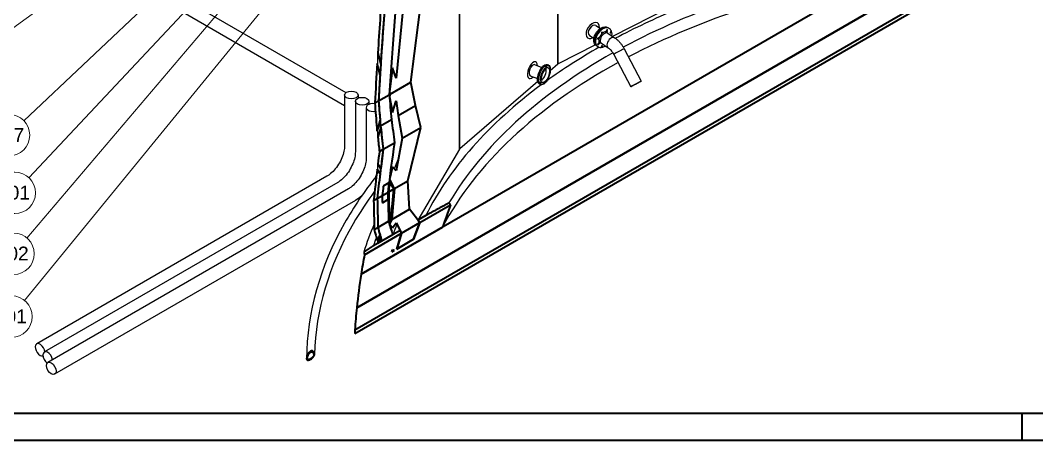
# Model space of a CAD drawing. Header units: millimetres. Extents: x 0 to 100323, y 0 to 59400.
# Drawn here: x 46961 to 65366, y 0 to 7606 of the extents above; entities that cross this region are included whole.
import ezdxf

# ---------------------------------------------------------------- set-up
doc = ezdxf.new("R2010")
doc.units = ezdxf.units.MM
doc.header["$LTSCALE"] = 100
doc.layers.get('0').update_dxf_attribs({"lineweight": 18})
for name, color, linetype, lineweight in [('Border', 7, 'Continuous', 35), ('Break Line', 7, 'Continuous', 35), ('Symbol', 7, 'Continuous', 18), ('Visible', 7, 'Continuous', 25)]:
    doc.layers.add(name, color=color, linetype=linetype, lineweight=lineweight)
doc.styles.add('Note Text', font='arial.ttf')

# ---------------------------------------------------------------- blocks, each defined once
blk = doc.blocks.new('Borders Bigadan Border')
at = {"layer": 'Border'}
for p, q in [((20, 5), (836, 5)), ((651, 5), (651, 0)), ((841, 0), (0, 0))]:
    blk.add_line(p, q, dxfattribs=at)
blk = doc.blocks.new('Balloon12')
at = {"layer": 'Symbol'}
for p, q in [((503.9, 116.55), (501.65, 115.35)), ((501.97, 114.96), (503.9, 116.55)), ((502.29, 114.58), (503.9, 116.55)), ((501.97, 114.96), (445.63, 68.57)), ((501.65, 115.35), (502.29, 114.58)), ((442.74, 69.93), (427.88, 69.93)), ((442.74, 62.43), (427.88, 62.43))]:
    blk.add_line(p, q, dxfattribs=at)
at = {"layer": 'Symbol', "flags": 128}
blk.add_lwpolyline([(502.29, 114.58), (503.9, 116.55), (501.65, 115.35), (502.29, 114.58)], dxfattribs=at)
at = {"layer": 'Symbol'}
for centre, start, end in [((427.88, 66.18), 90, 270), ((442.74, 66.18), 270, 90)]:
    blk.add_arc(centre, 3.75, start, end, dxfattribs=at)
blk.add_solid([(502.29, 114.58), (503.9, 116.55), (501.65, 115.35), (502.29, 114.58)], dxfattribs=at)
at = {"layer": 'Symbol', "insert": (435.31, 66.21), "char_height": 2.5, "attachment_point": 5, "style": 'Note Text'}
blk.add_mtext('IS1.C1.CV09', dxfattribs=at)
blk = doc.blocks.new('Balloon17')
at = {"layer": 'Symbol'}
for p, q in [((517.6, 110.44), (515.28, 109.37)), ((515.58, 108.97), (517.6, 110.44)), ((515.87, 108.56), (517.6, 110.44)), ((515.58, 108.97), (444.72, 57.59)), ((515.28, 109.37), (515.87, 108.56)), ((441.7, 59.14), (426.84, 59.14)), ((441.7, 51.64), (426.84, 51.64))]:
    blk.add_line(p, q, dxfattribs=at)
at = {"layer": 'Symbol', "flags": 128}
blk.add_lwpolyline([(515.87, 108.56), (517.6, 110.44), (515.28, 109.37), (515.87, 108.56)], dxfattribs=at)
at = {"layer": 'Symbol'}
for centre, start, end in [((426.84, 55.39), 90, 270), ((441.7, 55.39), 270, 90)]:
    blk.add_arc(centre, 3.75, start, end, dxfattribs=at)
blk.add_solid([(515.87, 108.56), (517.6, 110.44), (515.28, 109.37), (515.87, 108.56)], dxfattribs=at)
at = {"layer": 'Symbol', "insert": (434.27, 55.42), "char_height": 2.5, "attachment_point": 5, "style": 'Note Text'}
blk.add_mtext('IS1.C1.CV05', dxfattribs=at)
blk = doc.blocks.new('Balloon18')
at = {"layer": 'Symbol'}
for p, q in [((509.58, 95.01), (507.42, 93.65)), ((507.76, 93.29), (509.58, 95.01)), ((508.1, 92.93), (509.58, 95.01)), ((507.76, 93.29), (470.28, 57.85)), ((507.42, 93.65), (508.1, 92.93)), ((467.57, 59.03), (451.94, 59.03)), ((467.57, 51.53), (451.94, 51.53))]:
    blk.add_line(p, q, dxfattribs=at)
at = {"layer": 'Symbol', "flags": 128}
blk.add_lwpolyline([(508.1, 92.93), (509.58, 95.01), (507.42, 93.65), (508.1, 92.93)], dxfattribs=at)
at = {"layer": 'Symbol'}
for centre, start, end in [((451.94, 55.28), 90, 270), ((467.57, 55.28), 270, 90)]:
    blk.add_arc(centre, 3.75, start, end, dxfattribs=at)
blk.add_solid([(508.1, 92.93), (509.58, 95.01), (507.42, 93.65), (508.1, 92.93)], dxfattribs=at)
at = {"layer": 'Symbol', "insert": (459.75, 55.3), "char_height": 2.5, "attachment_point": 5, "style": 'Note Text'}
blk.add_mtext('IS1.W1.CV07', dxfattribs=at)
blk = doc.blocks.new('Balloon21')
at = {"layer": 'Symbol'}
for p, q in [((521.92, 96.76), (519.92, 95.18)), ((520.3, 94.86), (521.92, 96.76)), ((520.69, 94.53), (521.92, 96.76)), ((520.3, 94.86), (470.81, 36.67)), ((519.92, 95.18), (520.69, 94.53)), ((468.38, 37.57), (452.75, 37.57)), ((468.38, 30.07), (452.75, 30.07))]:
    blk.add_line(p, q, dxfattribs=at)
at = {"layer": 'Symbol', "flags": 128}
blk.add_lwpolyline([(520.69, 94.53), (521.92, 96.76), (519.92, 95.18), (520.69, 94.53)], dxfattribs=at)
at = {"layer": 'Symbol'}
for centre, start, end in [((452.75, 33.82), 90, 270), ((468.38, 33.82), 270, 90)]:
    blk.add_arc(centre, 3.75, start, end, dxfattribs=at)
blk.add_solid([(520.69, 94.53), (521.92, 96.76), (519.92, 95.18), (520.69, 94.53)], dxfattribs=at)
at = {"layer": 'Symbol', "insert": (460.56, 33.84), "char_height": 2.5, "attachment_point": 5, "style": 'Note Text'}
blk.add_mtext('IS1.W1.CV02', dxfattribs=at)
blk = doc.blocks.new('Balloon22')
at = {"layer": 'Symbol'}
for p, q in [((528.02, 95.85), (526.05, 94.24)), ((526.44, 93.92), (528.02, 95.85)), ((526.83, 93.6), (528.02, 95.85)), ((526.44, 93.92), (470.4, 25.35)), ((526.05, 94.24), (526.83, 93.6)), ((468.03, 26.2), (452.4, 26.2)), ((468.03, 18.7), (452.4, 18.7))]:
    blk.add_line(p, q, dxfattribs=at)
at = {"layer": 'Symbol', "flags": 128}
blk.add_lwpolyline([(526.83, 93.6), (528.02, 95.85), (526.05, 94.24), (526.83, 93.6)], dxfattribs=at)
at = {"layer": 'Symbol'}
for centre, start, end in [((452.4, 22.45), 90, 270), ((468.03, 22.45), 270, 90)]:
    blk.add_arc(centre, 3.75, start, end, dxfattribs=at)
blk.add_solid([(526.83, 93.6), (528.02, 95.85), (526.05, 94.24), (526.83, 93.6)], dxfattribs=at)
at = {"layer": 'Symbol', "insert": (460.22, 22.47), "char_height": 2.5, "attachment_point": 5, "style": 'Note Text'}
blk.add_mtext('IS1.W1.CV01', dxfattribs=at)
blk = doc.blocks.new('Balloon23')
at = {"layer": 'Symbol'}
for p, q in [((517.07, 96.48), (514.99, 95)), ((515.36, 94.66), (517.07, 96.48)), ((515.72, 94.32), (517.07, 96.48)), ((515.36, 94.66), (471.17, 47.56)), ((514.99, 95), (515.72, 94.32)), ((468.61, 48.59), (452.79, 48.59)), ((468.61, 41.09), (452.79, 41.09))]:
    blk.add_line(p, q, dxfattribs=at)
at = {"layer": 'Symbol', "flags": 128}
blk.add_lwpolyline([(515.72, 94.32), (517.07, 96.48), (514.99, 95), (515.72, 94.32)], dxfattribs=at)
at = {"layer": 'Symbol'}
for centre, start, end in [((452.79, 44.84), 90, 270), ((468.61, 44.84), 270, 90)]:
    blk.add_arc(centre, 3.75, start, end, dxfattribs=at)
blk.add_solid([(515.72, 94.32), (517.07, 96.48), (514.99, 95), (515.72, 94.32)], dxfattribs=at)
at = {"layer": 'Symbol', "insert": (460.7, 44.86), "char_height": 2.5, "attachment_point": 5, "style": 'Note Text'}
blk.add_mtext('IS1.W1.GP01', dxfattribs=at)

msp = doc.modelspace()

# ---------------------------------------------------------------- linework, layer by layer
at = {"layer": 'Break Line'}
for p, q in [((63991.3, 9280.1), (53132.5, 3010.7)), ((63991.3, 9280.1), (53132.5, 3010.7)), ((53054, 2404.5), (64606.1, 9074.2)), ((64606.1, 9074.2), (53054, 2404.5)), ((53054, 2404.5), (64606.1, 9074.2)), ((54034.1, 6487), (54375.3, 9147.8)), ((53019, 2004.9), (65004, 8924.4)), ((53020.6, 1936.4), (64981.8, 8842.2)), ((53996.2, 8929), (53765.6, 6559.5)), ((53434.8, 7012.9), (53487.7, 6809.1)), ((53475.9, 6621.9), (53423.1, 6825.7)), ((53702.8, 6744.4), (53647.9, 6316.6)), ((53765.6, 6559.5), (53702.8, 6744.4)), ((53657.7, 6269.7), (54034.1, 6487)), ((54116.4, 6062.9), (54034.1, 6487)), ((53447.7, 6148.5), (53640.8, 6260)), ((53647.9, 6316.6), (53657.7, 6269.7)), ((53657.7, 6269.7), (53647.9, 6222.3)), ((53381.2, 6110.1), (53447.7, 6148.5)), ((53647.9, 6222.3), (53702.8, 5939.6)), ((53702.8, 5939.6), (53765.6, 6151.4)), ((53765.6, 6151.4), (53803.4, 5882.2)), ((53803.4, 5882.2), (54116.4, 6062.9)), ((54214.8, 5666.2), (54116.4, 6062.9)), ((53445, 5675.3), (53475.9, 5801.9)), ((53484.8, 5698.3), (53682.7, 5812.5)), ((53803.4, 5882.2), (53876.7, 5471)), ((53416.9, 5659), (53445, 5675.3)), ((53423.1, 5600.5), (53445, 5675.3)), ((53487.7, 5672.3), (53434.8, 5492.2)), ((53876.7, 5471), (54214.8, 5666.2)), ((53979.9, 4702.4), (54214.8, 5666.2)), ((53534.7, 5273.5), (53738.7, 5391.3)), ((53876.7, 5471), (53765.6, 4881)), ((53464.7, 5233.1), (53534.7, 5273.5)), ((53434.8, 5004.6), (53487.7, 4920.7)), ((53475.9, 4825.9), (53423.1, 4909.7)), ((53702.8, 4952.7), (53647.9, 4727.6)), ((53765.6, 4881), (53702.8, 4952.7)), ((53636.9, 4666.8), (53534.2, 4607.5)), ((53640.1, 4666.2), (53633.9, 4502.7)), ((53709.6, 4583.9), (53640.1, 4666.2)), ((53647.9, 4727.6), (53711.4, 4598)), ((53734.7, 4560.9), (53979.9, 4702.4)), ((54009.8, 4189.2), (53979.9, 4702.4)), ((53425.3, 4382.3), (53615.6, 4492.1)), ((53514.1, 4433.5), (53615.6, 4492.1)), ((53633.9, 4502.7), (53726.9, 4556.4)), ((53633.9, 4502.7), (53638, 3974.5)), ((53726.9, 4556.4), (53709.6, 4583.9)), ((53709.6, 4357.8), (53726.9, 4556.4)), ((53711.4, 4598), (53734.7, 4560.9)), ((53734.7, 4560.9), (53711.4, 4292.7)), ((53359.8, 4344.4), (53425.3, 4382.3)), ((53517.3, 4303.1), (53618.9, 4361.8)), ((53671.1, 3993.6), (53709.6, 4357.8)), ((53711.4, 4292.7), (53690.5, 4004.8)), ((54197.7, 3944.7), (54751.7, 4264.6)), ((53690.5, 4004.8), (54009.8, 4189.2)), ((54197.7, 3944.7), (54009.8, 4189.2)), ((54305.7, 4074.9), (54161.6, 3991.7)), ((53437.4, 3858.7), (53629.3, 3969.5)), ((53638, 3974.5), (53671.1, 3993.6)), ((53638, 3974.5), (53640.1, 3946.7)), ((53640.1, 3946.7), (53671.1, 3993.6)), ((53690.5, 4004.8), (53647.9, 3920.9)), ((53647.9, 3920.9), (53702.8, 3849.5)), ((53702.8, 3849.5), (53765.6, 3943.3)), ((53765.6, 3943.3), (53863.9, 3752)), ((53863.9, 3752), (54197.7, 3944.7)), ((54082.3, 3643.2), (54197.7, 3944.7)), ((54197.7, 3944.7), (54082.3, 3643.2)), ((54161.6, 3991.7), (54197.7, 3944.7)), ((53132.5, 3010.7), (54605.6, 3861.2)), ((53193.5, 3365), (53863.9, 3752)), ((53837, 3804.3), (53356.5, 3526.9)), ((53371.4, 3820.6), (53437.4, 3858.7)), ((53423.1, 3624.9), (53475.9, 3716.3)), ((53507, 3613.7), (53707.6, 3729.6)), ((53863.9, 3752), (53778, 3467.6)), ((53778, 3467.6), (53863.9, 3752)), ((53863.9, 3752), (53837, 3804.3)), ((53487.7, 3676.2), (53434.8, 3584.8)), ((53438.1, 3574), (53507, 3613.7)), ((53778, 3467.6), (54082.3, 3643.2)), ((54082.3, 3643.2), (53778, 3467.6)), ((53702.8, 3452.5), (53688.8, 3416.1)), ((53688.8, 3416.1), (53702.8, 3452.5)), ((53688.8, 3416.1), (53731.4, 3440.6)), ((53731.4, 3440.6), (53688.8, 3416.1)), ((53731.4, 3440.6), (53702.8, 3452.5)), ((53702.8, 3452.5), (53731.4, 3440.6)), ((52151.5, 1504), (52161.8, 1509.9)), ((52271.7, 1573.4), (52282.1, 1579.4))]:
    msp.add_line(p, q, dxfattribs=at)
for centre, major_axis, ratio, start_param, end_param in [((65939, -41319.8), (-8288.9, 60858.8), 0.1545839, 0.5812151, 0.6524652), ((65939, -41319.8), (8390.6, -61605.5), 0.1545839, 3.7436917, 3.8119492), ((65939, -41319.8), (8426.2, -61866.9), 0.1545839, 3.7634793, 3.7949703), ((65939, -41319.8), (-8390.6, 61605.5), 0.1545839, 0.6218969, 0.6533674), ((65939, -41319.8), (8426.2, -61866.9), 0.1545839, 3.7997983, 3.8180031), ((65939, -41319.8), (-8390.6, 61605.5), 0.1545839, 0.6582159, 0.6703565), ((65939, 56763.3), (-9802.9, -57541.4), 0.1358614, 5.8060534, 5.8225096), ((65939, 56763.3), (9965.3, 58494.6), 0.1358614, 2.6405155, 2.6561288), ((65939, 56763.3), (9923.2, 58247.4), 0.1358614, 2.6465694, 2.6623901), ((65939, 56763.3), (-9923.2, -58247.4), 0.1358614, 5.7881621, 5.8003027), ((65939, 48173.3), (-10030.6, -47357.3), 0.1588625, 5.85219, 5.8724362), ((65939, 48173.3), (10196.8, 48141.8), 0.1588625, 2.6858092, 2.6884006), ((65939, 48173.3), (10153.7, 47938.4), 0.1588625, 2.6920705, 2.7114917), ((65939, 48173.3), (-10153.7, -47938.4), 0.1588625, 5.8348315, 5.8530843), ((65939, 48173.3), (10196.8, 48141.8), 0.1588625, 2.6932286, 2.7049625), ((65939, -14896.9), (-8090.9, 27327.4), 0.3505142, 0.6366246, 0.6839551), ((65939, -14896.9), (8190.2, -27662.7), 0.3505142, 3.7975692, 3.8430442), ((65939, -14896.9), (8224.9, -27780.1), 0.3505142, 3.8040984, 3.8158322), ((65939, -14896.9), (-8190.2, 27662.7), 0.3505142, 0.6559765, 0.6742293), ((65939, -14896.9), (8224.9, -27780.1), 0.3505142, 3.8206602, 3.848969), ((65939, -14896.9), (-8190.2, 27662.7), 0.3505142, 0.6790778, 0.7014516), ((65939, -14896.9), (-8143.5, 27505.1), 0.3505142, 0.684499, 0.693336), ((65939, -14896.9), (-8090.9, 27327.4), 0.3505142, 0.6749367, 0.6839551), ((65939, 145026.7), (-9217.6, -167931.7), 0.0513291, 5.7073522, 5.7087734), ((65939, 145026.7), (-9158, -166846.7), 0.0513291, 5.716733, 5.7181831), ((65939, 145026.7), (-9158, -166846.7), 0.0513291, 5.716733, 5.7225706), ((65939, 145026.7), (9309.7, 169610.4), 0.0513291, 2.5517192, 2.5572708), ((65939, 145026.7), (9270.4, 168893.8), 0.0513291, 2.5576439, 2.5632661), ((65939, 145026.7), (-9270.4, -168893.8), 0.0513291, 5.6992366, 5.7048587), ((65939, -5025.4), (-8887.9, 12341.8), 0.6336287, 0.3883781, 0.428436), ((65939, 25253.8), (-10704.4, -21387), 0.236412, 6.1677867, 6.1751072), ((65939, 25253.8), (-11337.4, -22651.6), 0.236412, 6.0331898, 6.0636552), ((65939, 25253.8), (11525.2, 23026.8), 0.236412, 2.86789, 2.8906472), ((65939, 25253.8), (11476.5, 22929.5), 0.236412, 2.8738853, 2.9031662), ((65939, 25253.8), (-11476.5, -22929.5), 0.236412, 6.0154779, 6.0322296), ((65939, 25253.8), (11525.2, 23026.8), 0.236412, 2.8954752, 2.8967848), ((65939, 25253.8), (-11476.5, -22929.5), 0.236412, 6.0370781, 6.0447589), ((65939, -5025.4), (-9725.3, 13504.6), 0.6336287, 0.5419938, 0.5706469), ((65939, 25253.8), (-11713, -23402), 0.236412, 6.0163384, 6.0214915), ((65939, -5025.4), (9725.3, -13504.6), 0.6336287, 3.7122395, 3.7600908), ((65939, -5025.4), (-9725.3, 13504.6), 0.6336287, 0.5706469, 0.6184982), ((65939, -5025.4), (-9725.3, 13504.6), 0.6336287, 0.6184982, 0.6493293), ((65939, 56176.5), (-10003.1, -67249.2), 0.122388, 5.6669445, 5.6686629)]:
    msp.add_ellipse(centre, major_axis=major_axis, ratio=ratio, start_param=start_param, end_param=end_param, dxfattribs=at)
for points, weights in [([(54723.6, 4300.5), (54516.7, 4188.4), (54305.7, 4074.9)], [1, 1.00029354547, 1]), ([(53356.5, 3526.9), (53269.7, 3469), (53181.8, 3410.3)], [1, 1.00004764155, 1])]:
    msp.add_rational_spline(points, weights, degree=2, dxfattribs=at)
for points, knots in [([(52151.5, 1504), (52150.8, 1502.6), (52150.2, 1501.2), (52149, 1498.3), (52148.4, 1496.5), (52147.3, 1493.1), (52146.8, 1491.4), (52145.7, 1486.3), (52145.4, 1483.1), (52145.4, 1480.4), (52145.4, 1477.7), (52145.7, 1474.9), (52147.2, 1470.1), (52148.2, 1468), (52150.2, 1465.3), (52151.1, 1464.3), (52153.1, 1462.5), (52154.2, 1461.7), (52157.8, 1459.6), (52160.5, 1458.7), (52166.3, 1457.5), (52170.2, 1457.2), (52178.3, 1457.7), (52182.6, 1458.5), (52191.1, 1460.7), (52196.2, 1462.4), (52206.6, 1466.8), (52211.9, 1469.5), (52221.3, 1474.9), (52226.3, 1478.1), (52236.2, 1485.2), (52241.1, 1489.2), (52249.2, 1496.3), (52253.1, 1500), (52260.7, 1507.9), (52264.3, 1512), (52270.5, 1519.9), (52273.6, 1524.2), (52277.7, 1530.9), (52279, 1533.1), (52281.4, 1537.5), (52282.4, 1539.7), (52284.1, 1543.5), (52284.8, 1545.5), (52286.2, 1549.4), (52286.7, 1551.2), (52287.5, 1554.6), (52287.8, 1556.4), (52288.3, 1559.9), (52288.4, 1561.5), (52288.3, 1565.7), (52288, 1568.5), (52286.5, 1573.3), (52285.4, 1575.3), (52283.6, 1577.8), (52282.9, 1578.6), (52282.1, 1579.4)], [-1.8420713, -1.8420713, -1.8420713, -1.8420713, -1.5402548, -1.5402548, -1.1551911, -1.1551911, -0.7701274, -0.7701274, 0, 0, 0, 0.7881237, 0.7881237, 1.5762473, 1.5762473, 2.078643, 2.078643, 2.5810387, 2.5810387, 3.5858302, 3.5858302, 4.8133501, 4.8133501, 6.0408701, 6.0408701, 7.3959517, 7.3959517, 8.7510332, 8.7510332, 9.9879926, 9.9879926, 11.2249519, 11.2249519, 12.2218592, 12.2218592, 13.2187665, 13.2187665, 14.1692436, 14.1692436, 14.6444822, 14.6444822, 15.1197207, 15.1197207, 15.5329552, 15.5329552, 15.9461897, 15.9461897, 16.3611911, 16.3611911, 16.7761925, 16.7761925, 17.5636382, 17.5636382, 18.3510839, 18.3510839, 18.7628806, 18.7628806, 18.7628806, 18.7628806]), ([(52282.1, 1579.4), (52281.4, 1581.9), (52280.6, 1584.4), (52278.9, 1589.4), (52277.8, 1592.3), (52275.3, 1598), (52273.8, 1600.8), (52271.3, 1605.1), (52270, 1607), (52267.3, 1610.7), (52265.8, 1612.5), (52263, 1615.3), (52261.4, 1616.7), (52258.2, 1619.3), (52256.4, 1620.4), (52253.2, 1622.1), (52251.5, 1622.9), (52247.9, 1624.1), (52246, 1624.6), (52242.4, 1625.1), (52240.3, 1625.3), (52236.2, 1625.1), (52234.1, 1624.9), (52229.8, 1624), (52227.2, 1623.2), (52222.1, 1621.2), (52219.7, 1620), (52212.2, 1615.7), (52207.3, 1611.8), (52198.1, 1603), (52193.8, 1598.1), (52181.8, 1582.3), (52175.1, 1570.5), (52166.2, 1551.3), (52162.8, 1542.7), (52156.7, 1524.9), (52154, 1515.5), (52151.7, 1505.3), (52151.6, 1504.6), (52151.5, 1504)], [26.2602874, 26.2602874, 26.2602874, 26.2602874, 26.7723142, 26.7723142, 27.3365268, 27.3365268, 27.9007395, 27.9007395, 28.3120748, 28.3120748, 28.7234101, 28.7234101, 29.0963189, 29.0963189, 29.4692277, 29.4692277, 29.8313835, 29.8313835, 30.1935392, 30.1935392, 30.618625, 30.618625, 31.0437108, 31.0437108, 31.6319464, 31.6319464, 32.220182, 32.220182, 33.6747645, 33.6747645, 35.129347, 35.129347, 38.038512, 38.038512, 40.0624012, 40.0624012, 42.0862903, 42.0862903, 42.2230792, 42.2230792, 42.2230792, 42.2230792]), ([(52271.7, 1573.4), (52273.1, 1572.4), (52274.4, 1571.1), (52276.4, 1568.3), (52277.4, 1566.5), (52278.6, 1562.3), (52279, 1560), (52279, 1555.3), (52278.7, 1552.5), (52277.4, 1546.7), (52276.4, 1543.6), (52274.6, 1539.1), (52273.8, 1537.4), (52272.1, 1533.9), (52271.2, 1532.2), (52268.2, 1527), (52265.9, 1523.5), (52260.8, 1516.6), (52257.6, 1512.7), (52250.8, 1505.2), (52247.2, 1501.7), (52239.7, 1494.9), (52235.1, 1491.1), (52225.7, 1484.2), (52221, 1481.2), (52212.5, 1476.3), (52207.9, 1474), (52198.9, 1470.1), (52194.4, 1468.6), (52187, 1466.7), (52183.3, 1466.1), (52176.2, 1465.6), (52172.9, 1465.8), (52167.8, 1466.9), (52165.4, 1467.7), (52161.3, 1470.1), (52159.5, 1471.7), (52157.1, 1475), (52156.2, 1476.8), (52155, 1481), (52154.6, 1483.4), (52154.6, 1485.8), (52154.6, 1488.1), (52154.9, 1490.9), (52156.2, 1496.8), (52157.2, 1499.9), (52159.1, 1504.4), (52159.8, 1506), (52161, 1508.5), (52161.4, 1509.2), (52161.8, 1509.9)], [-16.624278, -16.624278, -16.624278, -16.624278, -15.9672245, -15.9672245, -15.2824503, -15.2824503, -14.5976762, -14.5976762, -13.9297089, -13.9297089, -13.2617416, -13.2617416, -12.8916929, -12.8916929, -12.5216442, -12.5216442, -11.7815467, -11.7815467, -10.8642638, -10.8642638, -9.9469809, -9.9469809, -8.7788881, -8.7788881, -7.6107952, -7.6107952, -6.4325214, -6.4325214, -5.2542476, -5.2542476, -4.1864339, -4.1864339, -3.1186201, -3.1186201, -2.2445969, -2.2445969, -1.3705736, -1.3705736, -0.6852868, -0.6852868, 0, 0, 0, 0.669559, 0.669559, 1.339118, 1.339118, 1.7086042, 1.7086042, 1.8642038, 1.8642038, 1.8642038, 1.8642038]), ([(52161.8, 1509.9), (52163.3, 1516.1), (52165.1, 1522.2), (52169.7, 1535.8), (52172.7, 1543.2), (52180.5, 1559.9), (52186.3, 1570.1), (52196.7, 1583.8), (52200.4, 1588.1), (52208.4, 1595.8), (52212.7, 1599.1), (52219.1, 1602.9), (52221.2, 1603.9), (52225.6, 1605.7), (52227.9, 1606.4), (52231.7, 1607.1), (52233.5, 1607.3), (52237.1, 1607.4), (52238.9, 1607.3), (52242, 1606.8), (52243.6, 1606.5), (52246.8, 1605.4), (52248.3, 1604.7), (52251.1, 1603.2), (52252.6, 1602.2), (52255.4, 1600), (52256.8, 1598.8), (52259.2, 1596.3), (52260.5, 1594.8), (52262.9, 1591.6), (52264, 1589.9), (52266.3, 1586.2), (52267.5, 1583.7), (52269.7, 1578.8), (52270.7, 1576.3), (52271.5, 1573.8), (52271.6, 1573.6), (52271.7, 1573.4)], [3.9617951, 3.9617951, 3.9617951, 3.9617951, 5.2828123, 5.2828123, 7.0437497, 7.0437497, 9.5692869, 9.5692869, 10.8320555, 10.8320555, 12.0948241, 12.0948241, 12.605498, 12.605498, 13.1161719, 13.1161719, 13.485534, 13.485534, 13.8548961, 13.8548961, 14.1698471, 14.1698471, 14.4847982, 14.4847982, 14.8092799, 14.8092799, 15.1337616, 15.1337616, 15.4917085, 15.4917085, 15.8496555, 15.8496555, 16.3403759, 16.3403759, 16.8310963, 16.8310963, 16.8732611, 16.8732611, 16.8732611, 16.8732611])]:
    msp.add_open_spline(points, degree=3, knots=knots, dxfattribs=at)
at = {"layer": 'Visible'}
for p, q in [((56696.2, 6813.6), (56696.2, 11584.8)), ((56702.3, 6817.6), (56702.3, 11588.8)), ((54914.7, 5272.9), (54914.7, 9602.9)), ((54918.7, 5277.6), (54918.7, 9609.9)), ((49758.3, 8087.8), (52858.4, 6297.9)), ((52832.5, 6061.6), (49839.5, 7789.7)), ((58740.8, 7849.7), (57685.3, 7315.3)), ((57385.9, 7512.5), (57465.2, 7460.2)), ((57577.6, 7386.2), (57600.9, 7370.9)), ((57607, 7468.5), (57598.9, 7473.8)), ((57600.9, 7370.9), (57723.7, 7290)), ((57625.2, 7456.4), (57633.4, 7451.1)), ((57267.7, 7333), (57347, 7280.7)), ((57430.9, 7181), (57427.8, 7183)), ((57430.9, 7181), (57431.2, 7180.8)), ((57459.4, 7206.7), (57482.7, 7191.4)), ((57482.7, 7191.4), (57605.6, 7110.5)), ((53434.8, 6780.3), (53434.8, 7012.9)), ((57378, 7159.7), (56702.3, 6817.6)), ((57395.5, 7147.2), (57387.4, 7152.6)), ((57413.8, 7135.2), (57421.9, 7129.9)), ((57896.3, 7090.3), (58204.9, 6505.1)), ((56696.2, 6813.6), (56558.5, 6694.6)), ((56702.3, 6817.6), (56696.2, 6820.7)), ((57706.2, 6990.1), (58014.8, 6404.8)), ((56273.5, 6804.1), (56404.7, 6753.5)), ((56492.1, 6753), (56491.9, 6753.1)), ((56521.5, 6799.4), (56511.3, 6803.3)), ((56515.9, 6750.4), (56512, 6751.9)), ((56331.7, 6498.6), (54918.7, 5277.6)), ((56196.2, 6603.6), (56327.4, 6553)), ((56383.1, 6440.5), (56372.9, 6444.5)), ((56392.5, 6494.6), (56392.2, 6494.7)), ((56411.8, 6480.6), (56407.9, 6482.1)), ((53647.9, 6222.3), (53647.9, 6316.6)), ((52832.5, 6254.4), (52832.5, 5337.4)), ((53028.4, 6141.3), (53028.4, 5224.3)), ((53078.7, 6254.4), (53078.7, 6198.6)), ((53274.5, 6141.3), (53274.5, 6085.6)), ((53224.2, 6028.3), (53224.2, 5111.3)), ((53434.8, 5492.2), (53434.8, 5640.7)), ((54914.7, 5272.9), (54161.6, 3991.7)), ((54918.7, 5277.6), (54914.7, 5278.8)), ((53434.8, 4891), (53434.8, 5004.6)), ((52513.3, 4784.5), (47258, 1750.3)), ((52709.2, 4671.4), (47396.7, 1604.3)), ((53647.9, 4657), (53647.9, 4727.6)), ((52905, 4558.4), (47459.6, 1414.5)), ((53711.4, 4581), (53711.4, 4598)), ((53028, 4345.2), (47582.6, 1201.3)), ((53711.4, 4292.7), (53711.4, 4378.5)), ((53647.9, 3920.9), (53647.9, 3958.5)), ((53434.8, 3584.8), (53434.8, 3645.3))]:
    msp.add_line(p, q, dxfattribs=at)
for centre, major_axis, ratio, start_param, end_param in [((65939, 2112.3), (-11838.5, 0), 0.5773503, 5.0382676, 5.4611503), ((65939, 1886.2), (-11838.5, 0), 0.5773503, 5.0055302, 5.4503778), ((65939, 2137.4), (-12107.7, 0), 0.5773503, 5.3400657, 5.4565204), ((57326.8, 7422.7), (88.8, 134.9), 0.6138804, 5.4402016, 10.2677616), ((57326.8, 7422.7), (-88.8, -134.9), 0.6138804, 2.298609, 7.126169), ((57326.8, 7422.7), (-59.1, -89.8), 0.6138804, 3.1415927, 6.2831853), ((57501.2, 7307.8), (-105.7, -160.6), 0.6138804, 3.0488739, 6.3759041), ((57501.2, 7307.8), (-100.7, -152.9), 0.6138804, 3.3108995, 6.1138785), ((57519.5, 7295.8), (105.7, 160.6), 0.6138804, 0, 3.1415927), ((57440.6, 7415.5), (-7.4, -11.2), 0.6138804, 0.0809035, 2.4485495), ((57541.8, 7281.1), (59.1, 89.8), 0.6138804, 0, 3.1415927), ((57541.8, 7281.1), (59.1, 89.8), 0.6138804, 0, 3.1415927), ((57493.3, 7380.8), (7.4, 11.2), 0.6138804, 1.6466658, 7.0626028), ((57487.2, 7384.8), (7.4, 11.2), 0.6138804, 3.5981779, 5.8266), ((57533.5, 7462.6), (7.4, 11.2), 0.6138804, 1.5157838, 2.6401157), ((57519.5, 7295.8), (61.3, 93.2), 0.6138804, 6.0119784, 6.9717282), ((57527.4, 7466.6), (7.4, 11.2), 0.6138804, 4.3343902, 5.4163052), ((57533.5, 7462.6), (7.4, 11.2), 0.6138804, 5.093632, 5.9119698), ((57586.3, 7427.9), (7.4, 11.2), 0.6138804, 0.8612676, 6.2772046), ((57580.2, 7431.9), (7.4, 11.2), 0.6138804, 3.5981779, 5.8285047), ((57513.4, 7299.8), (79.5, 120.8), 0.6138804, 0.0992186, 0.1949178), ((57510.4, 7301.8), (79.5, 120.8), 0.6138804, 0.0573378, 0.1557728), ((57510.4, 7301.8), (79.5, 120.8), 0.6138804, 0.0573378, 0.1557728), ((57507.3, 7303.8), (79.5, 120.8), 0.6138804, 0.0159802, 0.1159231), ((57652, 7389.8), (-7.4, -11.2), 0.6138804, 3.2174621, 8.6333991), ((57645.9, 7393.8), (7.4, 11.2), 0.6138804, 3.5981779, 5.4918064), ((57501.2, 7307.8), (-105.7, -160.6), 0.6138804, 2.4018296, 2.479102), ((57519.5, 7295.8), (100.7, 152.9), 0.6138804, 5.7237521, 5.7884718), ((57374.8, 7209.9), (7.4, 11.2), 0.6138804, 0.8115267, 1.8614071), ((57368.7, 7213.9), (7.4, 11.2), 0.6138804, 3.8952371, 4.6888588), ((57374.8, 7209.9), (-7.4, -11.2), 0.6138804, 0.2639555, 0.9900955), ((57374.8, 7310.9), (7.4, 11.2), 0.6138804, 3.8453496, 6.3118486), ((57427.6, 7276.1), (7.4, 11.2), 0.6138804, 2.4320639, 7.8480009), ((57427.6, 7175.2), (7.4, 11.2), 0.6138804, 3.2174621, 8.6333991), ((57421.5, 7280.1), (7.4, 11.2), 0.6138804, 3.5981779, 5.8266), ((57421.5, 7179.2), (7.4, 11.2), 0.6138804, 3.5964481, 5.8266), ((57507.3, 7303.8), (-79.5, -120.8), 0.6138804, 6.2493637, 6.2831853), ((57510.4, 7301.8), (-79.5, -120.8), 0.6138804, 6.2095485, 6.2831853), ((57510.4, 7301.8), (-79.5, -120.8), 0.6138804, 6.2095485, 6.2831853), ((57513.4, 7299.8), (-79.5, -120.8), 0.6138804, 6.1706913, 6.2459808), ((57519.5, 7295.8), (-61.3, -93.2), 0.6138804, 5.5946424, 6.5543922), ((57664.7, 7200.3), (59.1, 89.8), 0.6138804, 0, 3.1415927), ((57664.7, 7200.3), (59.1, 89.8), 0.6138804, 0, 3.1415927), ((65939, 2112.3), (-11838.5, 0), 0.5773503, 5.4831255, 5.9573067), ((65939, 2137.4), (-12107.7, 0), 0.5773503, 5.4899169, 5.6072407), ((57493.3, 7137.1), (-7.4, -11.2), 0.6138804, 0.8612676, 6.2772046), ((57519.5, 7295.8), (100.7, 152.9), 0.6138804, 3.695488, 3.7734427), ((65939, 2137.4), (-12107.7, 0), 0.5773503, 5.4839239, 5.4850505), ((57487.2, 7141.1), (7.4, 11.2), 0.6138804, 4.0028602, 5.8266), ((57501.2, 7307.8), (-105.7, -160.6), 0.6138804, 0.7399237, 0.791227), ((57801.3, 7040.2), (95.1, 50.1), 0.0258307, 0, 3.1415927), ((57801.3, 7040.2), (95.1, 50.1), 0.0258307, 0, 3.1415927), ((65939, 1886.2), (-11838.5, 0), 0.5773503, 5.4722191, 5.9900441), ((56234.8, 6703.8), (58.1, 150.7), 0.4535987, 5.4402016, 10.2677616), ((56234.8, 6703.8), (-58.1, -150.7), 0.4535987, 2.298609, 7.126169), ((56234.8, 6703.8), (-38.7, -100.3), 0.4535987, 3.1415927, 6.2831853), ((56460, 6617), (-52, -134.9), 0.4535987, 3.1415927, 6.2831853), ((56424.2, 6630.8), (37.2, 96.5), 0.4535987, 3.5279119, 5.896866), ((56420.8, 6745.5), (-4.8, -12.6), 0.4535987, 0.6136359, 1.3836489), ((56487.5, 6779), (4.8, 12.6), 0.4535987, 0.5226041, 5.9204854), ((56479.9, 6782), (4.8, 12.6), 0.4535987, 3.8806982, 5.5440797), ((56345.7, 6530.3), (4.8, 12.6), 0.4535987, 4.5766285, 6.2261388), ((56381.2, 6474.6), (-4.8, -12.6), 0.4535987, 0.5045484, 5.9204854), ((56373.6, 6477.6), (4.8, 12.6), 0.4535987, 3.8806982, 5.5440797), ((65939, 2137.4), (-12107.7, 0), 0.5773503, 5.6205308, 6.0023526), ((53347.3, 6028.3), (-123.1, 0), 0.5773503, 4.423965, 8.2302181), ((65939, 3268), (-12538.5, 0), 0.5773503, 6.0283716, 6.0529519), ((65939, 3268), (-12538.5, 0), 0.5773503, 6.0842335, 6.0887228), ((65939, 3016.7), (-12538.5, 0), 0.5773503, 6.0896571, 6.0962911), ((65939, 2112.3), (-12953.8, 0), 0.5773503, 6.0390889, 6.108755), ((65939, 2137.4), (-12538.5, 0), 0.5773503, 6.0357449, 6.0614382), ((65939, 2137.4), (-12810.6, 0), 0.5773503, 6.0736378, 6.0942064), ((47319.5, 1643.7), (-61.5, 106.6), 0.5773503, 4.0801031, 9.2880507), ((47458.2, 1497.7), (-61.5, 106.6), 0.5773503, 4.0801031, 8.5166073)]:
    msp.add_ellipse(centre, major_axis=major_axis, ratio=ratio, start_param=start_param, end_param=end_param, dxfattribs=at)
for centre, major_axis, ratio in [((56452.3, 6619.9), (69.2, 179.4), 0.4535987), ((56452.3, 6619.9), (65.9, 170.8), 0.4535987), ((56463.8, 6615.5), (-52, -134.9), 0.4535987), ((58109.9, 6454.9), (95.1, 50.1), 0.0258307), ((52955.6, 6254.4), (123.1, 0), 0.5773503), ((53151.4, 6141.3), (123.1, 0), 0.5773503), ((47521.1, 1307.9), (61.5, -106.6), 0.5773503)]:
    msp.add_ellipse(centre, major_axis=major_axis, ratio=ratio, dxfattribs=at)
for points, knots in [([(42174.4, 7497.3), (43542.3, 7529.4), (44901.6, 7680.1), (46995.2, 8106.3), (47771.2, 8312.6), (48507.8, 8558.5)], [5.53837957, 5.53837957, 5.53837957, 5.53837957, 5.83676276, 5.83676276, 6.02205953, 6.02205953, 6.02205953, 6.02205953]), ([(57387.4, 7152.6), (57376.8, 7159.5), (57367.8, 7168.9), (57353.7, 7191.8), (57348.9, 7205.4), (57343.4, 7236.1), (57343.3, 7253.5), (57348, 7289.8), (57353, 7308.8), (57367.6, 7346.2), (57377.1, 7364.5), (57399.7, 7398.9), (57412.7, 7414.9), (57441.1, 7443.1), (57456.5, 7455.2), (57488.3, 7474.3), (57504.8, 7481.3), (57537, 7488.7), (57552.8, 7489.3), (57578.9, 7484.2), (57589.5, 7480), (57598.9, 7473.8)], [4.7473333, 4.7473333, 4.7473333, 4.7473333, 5.0255908, 5.0255908, 5.3225847, 5.3225847, 5.6483362, 5.6483362, 5.9829061, 5.9829061, 6.3163871, 6.3163871, 6.648917, 6.648917, 6.9823755, 6.9823755, 7.3169619, 7.3169619, 7.6425059, 7.6425059, 7.888926, 7.888926, 7.888926, 7.888926]), ([(57598.7, 7398.4), (57591.5, 7403.2), (57582.5, 7405.6), (57562.9, 7404.5), (57553.3, 7402.3), (57533.7, 7394), (57523.8, 7388.2), (57504.3, 7373.5), (57494.7, 7364.6), (57476.9, 7344.4), (57468.8, 7333.1), (57454.7, 7309.4), (57448.9, 7297), (57440.2, 7272.5), (57437.3, 7260.4), (57434.6, 7237.9), (57434.8, 7227.5), (57437.7, 7209.4), (57440.5, 7201.7), (57447.6, 7190), (57451.7, 7185.7), (57456.6, 7182.5)], [3.8920465, 3.8920465, 3.8920465, 3.8920465, 4.3180293, 4.3180293, 4.6367172, 4.6367172, 4.9359884, 4.9359884, 5.2366031, 5.2366031, 5.53992, 5.53992, 5.8438571, 5.8438571, 6.1459561, 6.1459561, 6.4451783, 6.4451783, 6.7486948, 6.7486948, 7.0336391, 7.0336391, 7.0336391, 7.0336391]), ([(57485.9, 7384.5), (57485.9, 7384.5), (57485.9, 7384.5), (57486.7, 7385.8), (57487.6, 7387), (57489.5, 7389.2), (57490.5, 7390), (57492.3, 7391.2), (57493, 7391.7), (57493.7, 7392)], [-2.3553859, -2.3553859, -2.3553859, -2.3553859, -2.34903119, -2.34903119, -2.04397145, -2.04397145, -1.75435964, -1.75435964, -1.56067004, -1.56067004, -1.56067004, -1.56067004]), ([(57585.9, 7438.6), (57585.9, 7438.6), (57585.9, 7438.7), (57587, 7439.3), (57588.2, 7439.7), (57590.2, 7440.1), (57591.2, 7440), (57592.7, 7439.6), (57593.2, 7439.4), (57593.7, 7439.1)], [-2.35538518, -2.35538518, -2.35538518, -2.35538518, -2.34888191, -2.34888191, -2.04388778, -2.04388778, -1.75433311, -1.75433311, -1.56067003, -1.56067003, -1.56067003, -1.56067003]), ([(57673.7, 7322.9), (57674.2, 7325.7), (57674.7, 7328.5), (57677.5, 7349.7), (57677.4, 7367.6), (57671.5, 7400.2), (57665.8, 7414.9), (57650.9, 7436.8), (57642.7, 7444.9), (57633.4, 7451.1)], [2.93505619, 2.93505619, 2.93505619, 2.93505619, 2.985496, 2.985496, 3.32008237, 3.32008237, 3.64562637, 3.64562637, 3.89204646, 3.89204646, 3.89204646, 3.89204646]), ([(57656, 7398.4), (57656, 7398.9), (57656, 7399.3), (57655.9, 7400.3), (57655.9, 7400.8), (57655.7, 7401.5), (57655.6, 7401.7), (57655.6, 7401.8)], [-0.92767513, -0.92767513, -0.92767513, -0.92767513, -0.8251738, -0.8251738, -0.68946171, -0.68946171, -0.63746701, -0.63746701, -0.63746701, -0.63746701]), ([(57658.9, 7401.3), (57658.9, 7401.3), (57658.9, 7401.3), (57659.7, 7400.9), (57660.4, 7400.2), (57661.4, 7398.7), (57661.8, 7397.7), (57662.1, 7396), (57662.1, 7395.2), (57662.1, 7394.4)], [-2.3553859, -2.3553859, -2.3553859, -2.3553859, -2.34903119, -2.34903119, -2.04397145, -2.04397145, -1.75435964, -1.75435964, -1.56067004, -1.56067004, -1.56067004, -1.56067004]), ([(57417.5, 7270.6), (57417.5, 7270.6), (57417.5, 7270.6), (57417.4, 7271.8), (57417.6, 7273.1), (57418.2, 7275.8), (57418.7, 7277), (57419.7, 7279.1), (57420.2, 7280), (57420.7, 7280.7)], [-2.35538518, -2.35538518, -2.35538518, -2.35538518, -2.34888191, -2.34888191, -2.04388778, -2.04388778, -1.75433311, -1.75433311, -1.56067003, -1.56067003, -1.56067003, -1.56067003]), ([(57723.7, 7290), (57737.9, 7280.7), (57751.6, 7270.3), (57777.8, 7247.9), (57790.4, 7235.8), (57814.7, 7210.1), (57826.3, 7196.5), (57848.3, 7168.1), (57858.8, 7153.2), (57878.5, 7122.5), (57887.8, 7106.6), (57896.3, 7090.3)], [3.14159265, 3.14159265, 3.14159265, 3.14159265, 3.29867229, 3.29867229, 3.45575192, 3.45575192, 3.61283155, 3.61283155, 3.76991118, 3.76991118, 3.92699082, 3.92699082, 3.92699082, 3.92699082]), ([(57420.7, 7163.6), (57420.7, 7163.6), (57420.7, 7163.6), (57419.9, 7164.1), (57419.1, 7164.7), (57418.1, 7166.3), (57417.8, 7167.2), (57417.5, 7169), (57417.4, 7169.7), (57417.5, 7170.5)], [-2.3553859, -2.3553859, -2.3553859, -2.3553859, -2.34903119, -2.34903119, -2.04397145, -2.04397145, -1.75435964, -1.75435964, -1.56067004, -1.56067004, -1.56067004, -1.56067004]), ([(57421.9, 7129.9), (57432.5, 7122.9), (57444.6, 7118.4), (57471.2, 7114.5), (57485.6, 7115.3), (57516, 7122.5), (57532, 7129.2), (57550.2, 7140), (57552.9, 7141.7), (57555.5, 7143.4)], [0.7504538, 0.7504538, 0.7504538, 0.7504538, 1.02871123, 1.02871123, 1.32570521, 1.32570521, 1.65145668, 1.65145668, 1.70744407, 1.70744407, 1.70744407, 1.70744407]), ([(57483.6, 7129), (57483.6, 7129), (57483.6, 7129), (57483.8, 7129), (57483.9, 7129.1), (57484.7, 7129.2), (57485.3, 7129.3), (57486.5, 7129.7), (57487.1, 7130), (57487.6, 7130.3)], [-0.51990045, -0.51990045, -0.51990045, -0.51990045, -0.51821587, -0.51821587, -0.47965949, -0.47965949, -0.31764141, -0.31764141, -0.17010401, -0.17010401, -0.17010401, -0.17010401]), ([(57493.7, 7126.3), (57493.7, 7126.3), (57493.7, 7126.3), (57492.5, 7125.7), (57491.4, 7125.3), (57489.3, 7124.9), (57488.3, 7124.9), (57486.9, 7125.3), (57486.3, 7125.5), (57485.9, 7125.9)], [-2.35538518, -2.35538518, -2.35538518, -2.35538518, -2.34888191, -2.34888191, -2.04388778, -2.04388778, -1.75433311, -1.75433311, -1.56067003, -1.56067003, -1.56067003, -1.56067003]), ([(57605.6, 7110.5), (57611.6, 7106.5), (57618.2, 7101.6), (57631.9, 7089.9), (57639, 7083.1), (57653.3, 7068), (57660.5, 7059.6), (57674.5, 7041.5), (57681.3, 7031.9), (57694.3, 7011.6), (57700.5, 7001), (57706.2, 6990.1)], [3.14159265, 3.14159265, 3.14159265, 3.14159265, 3.29867229, 3.29867229, 3.45575192, 3.45575192, 3.61283155, 3.61283155, 3.76991118, 3.76991118, 3.92699082, 3.92699082, 3.92699082, 3.92699082]), ([(56372.9, 6444.5), (56364, 6447.9), (56356.2, 6453.6), (56342.7, 6469.3), (56337.4, 6479.7), (56329.3, 6505.5), (56327.1, 6521.6), (56326.9, 6556.6), (56328.9, 6575.6), (56336.4, 6614.1), (56341.9, 6633.7), (56355.9, 6671.7), (56364.3, 6690.1), (56383.3, 6724.5), (56393.9, 6740.3), (56416.7, 6768), (56428.8, 6779.8), (56454.2, 6797.8), (56467.5, 6804.1), (56491.4, 6807.8), (56501.8, 6807), (56511.3, 6803.3)], [5.1760123, 5.1760123, 5.1760123, 5.1760123, 5.4136066, 5.4136066, 5.6923725, 5.6923725, 6.0332159, 6.0332159, 6.375839, 6.375839, 6.7106107, 6.7106107, 7.0426962, 7.0426962, 7.3764537, 7.3764537, 7.7167517, 7.7167517, 8.0624192, 8.0624192, 8.3176049, 8.3176049, 8.3176049, 8.3176049]), ([(56416.3, 6522.9), (56413.9, 6523.8), (56411.7, 6525.5), (56407, 6532.4), (56404.8, 6537.6), (56402.1, 6550.7), (56401.4, 6558.3), (56401.8, 6575.4), (56402.9, 6585.1), (56406.8, 6605.4), (56409.7, 6616.1), (56417.1, 6637.3), (56421.6, 6647.7), (56431.7, 6667.3), (56437.3, 6676.3), (56448.8, 6691.9), (56454.7, 6698.5), (56465.9, 6708.5), (56471.2, 6712.1), (56480.4, 6716.2), (56484.1, 6716.9), (56488.4, 6716.7), (56489.6, 6716.4), (56490.8, 6716)], [1.2470773, 1.2470773, 1.2470773, 1.2470773, 1.5509138, 1.5509138, 1.858643, 1.858643, 2.1454539, 2.1454539, 2.4427179, 2.4427179, 2.7473504, 2.7473504, 3.0548133, 3.0548133, 3.3612423, 3.3612423, 3.6623408, 3.6623408, 3.9532283, 3.9532283, 4.2405037, 4.2405037, 4.3886699, 4.3886699, 4.3886699, 4.3886699]), ([(56491.6, 6791.8), (56491.9, 6791.7), (56492.2, 6791.7), (56493.2, 6791.3), (56493.7, 6790.8), (56494.1, 6790), (56494.1, 6790), (56494.1, 6790)], [-1.53619993, -1.53619993, -1.53619993, -1.53619993, -1.42887256, -1.42887256, -1.16119699, -1.16119699, -1.15416074, -1.15416074, -1.15416074, -1.15416074]), ([(56379.8, 6462.6), (56379.5, 6462.4), (56379.2, 6462.3), (56378.6, 6462), (56378.2, 6461.9), (56377.7, 6461.9), (56377.5, 6461.9), (56377.2, 6461.9), (56377.2, 6461.9), (56377, 6461.9), (56377, 6461.9), (56376.9, 6461.9), (56376.9, 6461.9), (56376.8, 6462), (56376.7, 6462), (56376.6, 6462), (56376.5, 6462), (56376.1, 6462.2), (56375.7, 6462.4), (56375.1, 6463), (56374.9, 6463.3), (56374.7, 6463.7)], [-0.92767513, -0.92767513, -0.92767513, -0.92767513, -0.8251738, -0.8251738, -0.68946171, -0.68946171, -0.61371091, -0.61371091, -0.57713326, -0.57713326, -0.55662016, -0.55662016, -0.53916038, -0.53916038, -0.51821423, -0.51821423, -0.47965634, -0.47965634, -0.31767984, -0.31767984, -0.17010399, -0.17010399, -0.17010399, -0.17010399]), ([(52832.5, 5337.4), (52832.5, 5307.1), (52828.9, 5272.8), (52813.2, 5198.9), (52800.9, 5159.2), (52768.1, 5079.2), (52747.5, 5038.9), (52700, 4962.5), (52673.1, 4926.6), (52616.8, 4863.6), (52587.4, 4836.4), (52543.2, 4803), (52528, 4793), (52513.3, 4784.5)], [0, 0, 0, 0, 0.2727683, 0.2727683, 0.5542876, 0.5542876, 0.8424756, 0.8424756, 1.1323074, 1.1323074, 1.4183165, 1.4183165, 1.5707963, 1.5707963, 1.5707963, 1.5707963]), ([(53028.4, 5224.3), (53028.4, 5194), (53024.7, 5159.7), (53009, 5085.8), (52996.7, 5046.2), (52964, 4966.2), (52943.3, 4925.8), (52895.8, 4849.5), (52868.9, 4813.5), (52812.6, 4750.5), (52783.2, 4723.3), (52739, 4690), (52723.8, 4679.9), (52709.2, 4671.4)], [0, 0, 0, 0, 0.2727683, 0.2727683, 0.5542876, 0.5542876, 0.8424756, 0.8424756, 1.1323074, 1.1323074, 1.4183165, 1.4183165, 1.5707963, 1.5707963, 1.5707963, 1.5707963]), ([(53224.2, 5111.3), (53224.2, 5081), (53220.5, 5046.7), (53204.8, 4972.8), (53192.5, 4933.1), (53159.8, 4853.1), (53139.1, 4812.7), (53091.6, 4736.4), (53064.7, 4700.5), (53008.4, 4637.4), (52979, 4610.3), (52934.8, 4576.9), (52919.6, 4566.9), (52905, 4558.4)], [0, 0, 0, 0, 0.2727683, 0.2727683, 0.5542876, 0.5542876, 0.8424756, 0.8424756, 1.1323074, 1.1323074, 1.4183165, 1.4183165, 1.5707963, 1.5707963, 1.5707963, 1.5707963]), ([(53408.3, 4786.5), (53189.3, 4510.7), (52997.4, 4227.4), (52386.3, 3148.3), (52152.4, 2315.1), (52145.4, 1480.8)], [3.49726143, 3.49726143, 3.49726143, 3.49726143, 3.61100061, 3.61100061, 3.92211278, 3.92211278, 3.92211278, 3.92211278]), ([(53412.3, 4821), (53404.4, 4800.3), (53395.7, 4779.7), (53386, 4758.8), (53385.8, 4758.2), (53385.5, 4757.7)], [6.80048871, 6.80048871, 6.80048871, 6.80048871, 6.91150384, 6.91150384, 6.91441395, 6.91441395, 6.91441395, 6.91441395]), ([(53377.5, 4513.9), (53234.7, 4320.9), (53105.3, 4124.8), (52546.6, 3163.3), (52309.8, 2363.4), (52288.3, 1561.9)], [3.52300114, 3.52300114, 3.52300114, 3.52300114, 3.60329396, 3.60329396, 3.91155778, 3.91155778, 3.91155778, 3.91155778])]:
    msp.add_open_spline(points, degree=3, knots=knots, dxfattribs=at)
for points in [[(57492.9, 7391.6), (57491.4, 7390.4), (57490, 7389.3), (57488.6, 7388.1)], [(57420.6, 7280.5), (57419.6, 7276.3), (57418.7, 7272.2), (57418.1, 7268.1)], [(53140.6, 4426.2), (53104.8, 4395.1), (53067.1, 4367.8), (53028, 4345.2)]]:
    msp.add_open_spline(points, degree=3, dxfattribs=at)

# ---------------------------------------------------------------- block references
at = {"xscale": 100, "yscale": 100, "zscale": 100}
msp.add_blockref('Borders Bigadan Border', (0, 0), dxfattribs=at)
at = {"layer": 'Symbol', "xscale": 100, "yscale": 100, "zscale": 100}
for name in ['Balloon12', 'Balloon17', 'Balloon22', 'Balloon21', 'Balloon23', 'Balloon18']:
    msp.add_blockref(name, (0, 0), dxfattribs=at)

doc.saveas('drawing.dxf')
